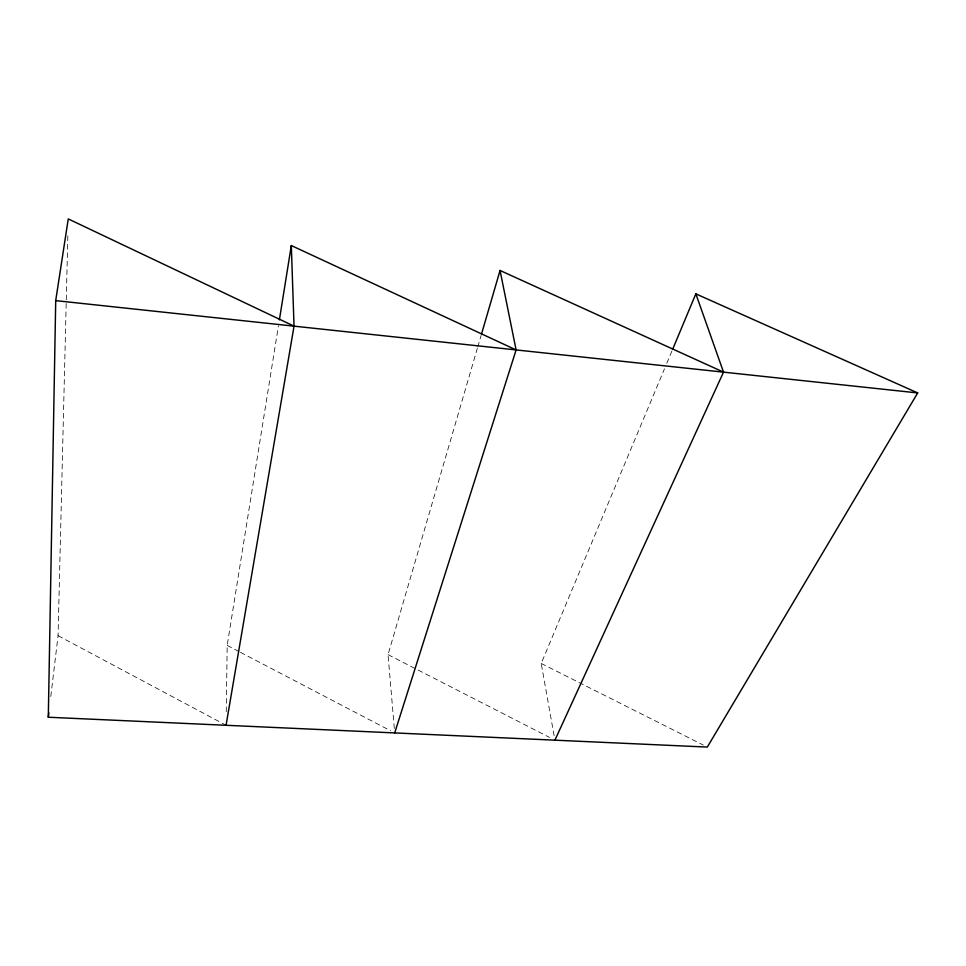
<?xml version="1.0" encoding="UTF-8"?>
<svg xmlns="http://www.w3.org/2000/svg" width="966" height="966" viewBox="0 0 966 966"><rect width="100%" height="100%" fill="white"/><g stroke="black" fill="none" stroke-linecap="round" stroke-linejoin="round"><path stroke-width="0.72" stroke-dasharray="4.83 3.62" d="M226.249 711.713L227.191 645.409L278.437 325.82M50.787 696.474L58.069 635.7L67.922 232.456M394.321 728.497L388.042 654.658L477.313 348.46M477.735 347.023L481.104 335.468M554.122 735.754L541.214 663.461L664.451 368.879M666.782 363.325L672.01 350.827M541.214 663.461L703.296 745.064M388.042 654.658L549.582 737.444M227.191 645.409L239.157 651.664M240.486 652.352L390.711 730.839M58.069 635.7L224.74 724.572"/><path stroke-width="1.45" d="M672.59 349.426L695.846 293.857L917.7 392.933L707.317 747.08L48.3 717.231L55.714 300.631L68.26 218.92L294.038 326.158L226.056 725.285M48.3 717.231L48.831 712.775M279.391 319.867L291.309 245.545L516.11 349.934L394.696 732.916M481.527 334.019L500.05 270.468L723.522 372.139L554.919 740.185M55.714 300.631L917.7 392.933M695.846 293.857L723.522 372.139M500.05 270.468L516.11 349.934M291.309 245.545L294.038 326.158"/></g></svg>
